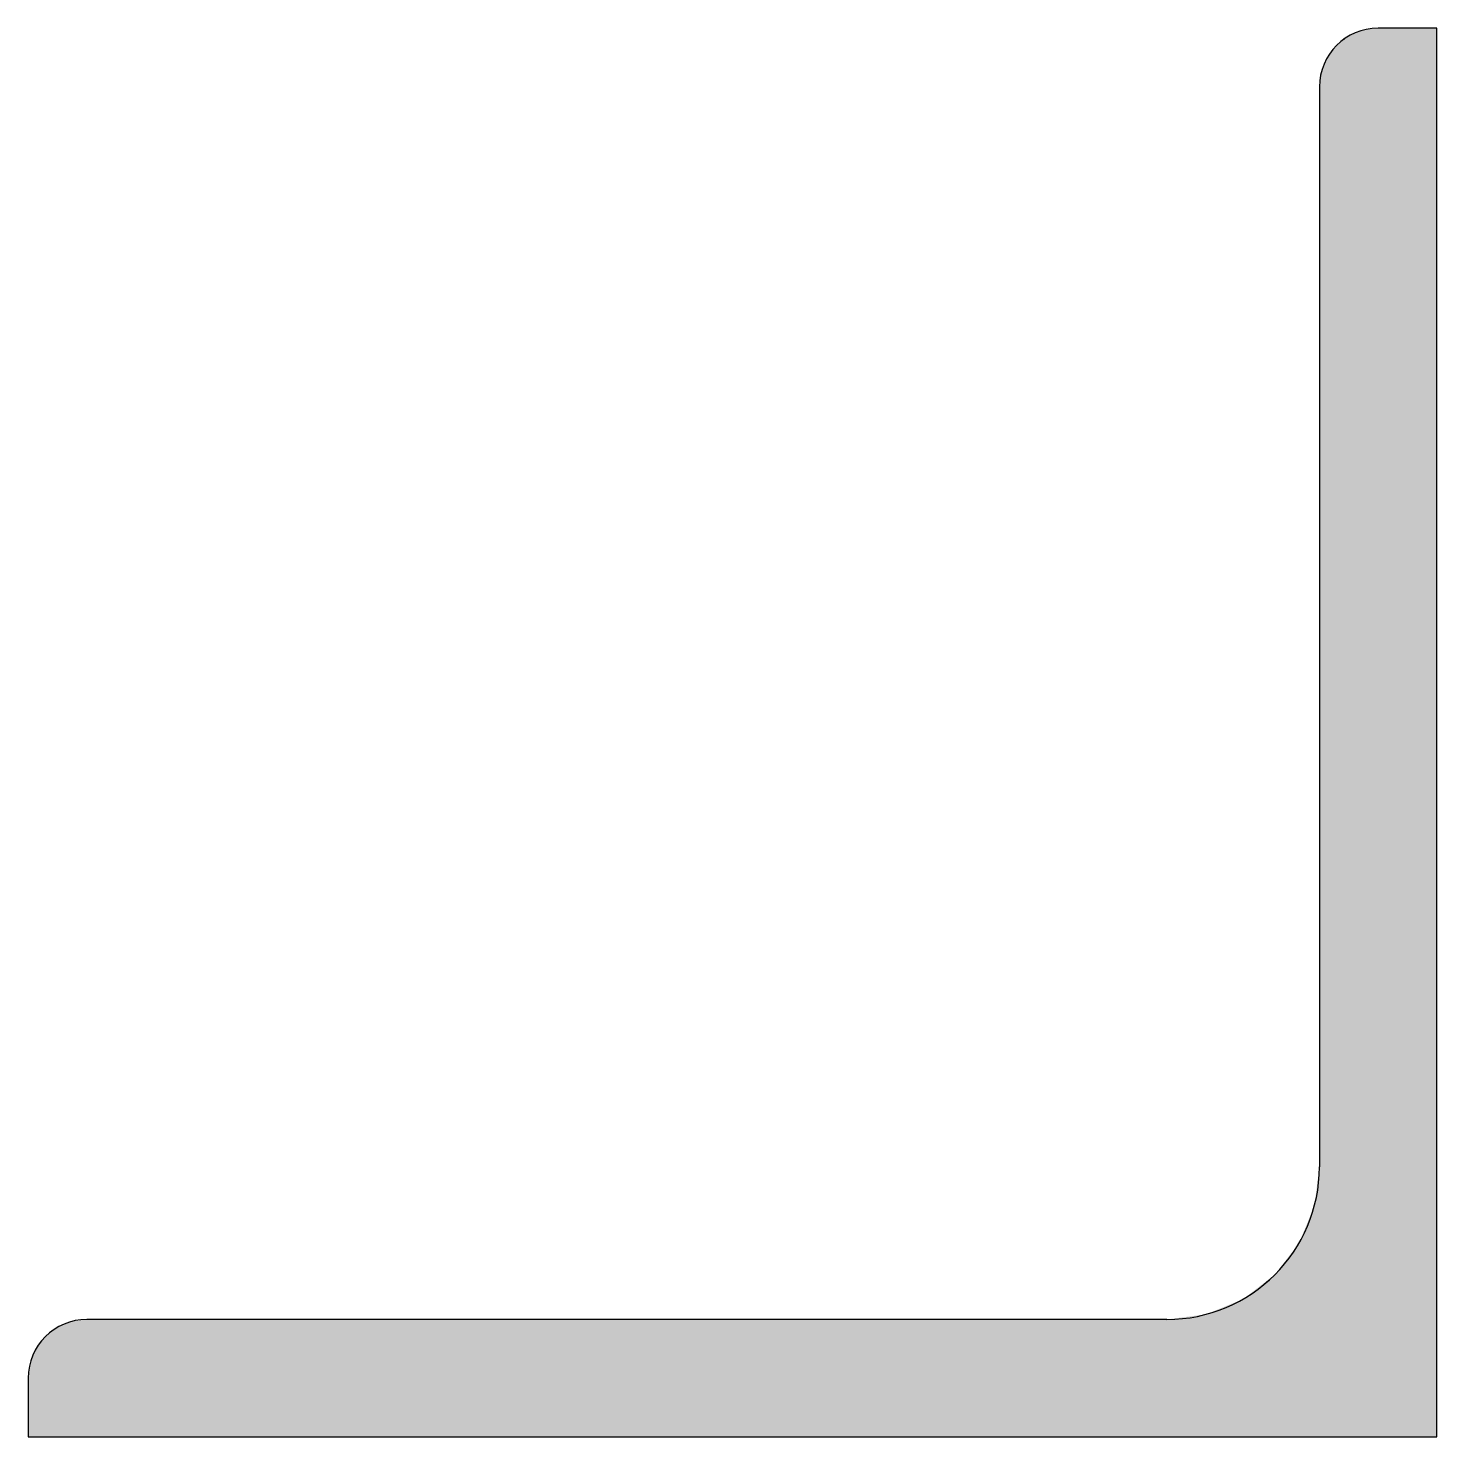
# Model space of a CAD drawing. Header units: metres. Extents: x -120 to 0, y 0 to 120.
import ezdxf

# ---------------------------------------------------------------- set-up
doc = ezdxf.new("R2010")
doc.units = ezdxf.units.M
doc.linetypes.add('Dash', pattern=[6.35, 3.175, -3.175])
doc.layers.add('A-DETL-GENF', color=92, linetype='Continuous', lineweight=18)
doc.layers.add('A-DETL-GENF-HDLN', color=1, linetype='Dash', lineweight=18)

# ---------------------------------------------------------------- blocks, each defined once
blk = doc.blocks.new('28 L_profiel - L120x120x10-1474478-00_0 Basismaterialen')
at = {"layer": 'A-DETL-GENF', "linetype": 'Dash'}
blk.add_hatch(color=256, dxfattribs=at).paths.add_polyline_path([(-120, 0), (0, 0), (0, 120), (-5, 120), (-6.29, 119.83), (-7.5, 119.33), (-8.54, 118.54), (-9.33, 117.5), (-9.83, 116.29), (-10, 115), (-10, 23), (-10.44, 19.64), (-11.74, 16.5), (-13.81, 13.81), (-16.5, 11.74), (-19.64, 10.44), (-23, 10), (-115, 10), (-116.29, 9.83), (-117.5, 9.33), (-118.54, 8.54), (-119.33, 7.5), (-119.83, 6.29), (-120, 5)])
at = {"layer": 'A-DETL-GENF', "lineweight": 25}
for p, q in [((0, 120), (-5, 120)), ((0, 0), (0, 120)), ((-10, 115), (-10, 23)), ((-23, 10), (-115, 10)), ((-120, 5), (-120, 0)), ((-120, 0), (0, 0))]:
    blk.add_line(p, q, dxfattribs=at)
for centre, radius, start, end in [((-5, 115), 5, 90, 180), ((-23, 23), 13, 270, 0), ((-115, 5), 5, 90, 180)]:
    blk.add_arc(centre, radius, start, end, dxfattribs=at)
at = {"layer": 'A-DETL-GENF-HDLN'}
for p, q in [((0, 120), (-5, 120)), ((0, 120), (0, 0)), ((-10, 23), (-10, 115)), ((-115, 10), (-23, 10)), ((-120, 0), (-120, 5)), ((0, 0), (-120, 0))]:
    blk.add_line(p, q, dxfattribs=at)
for centre, radius, start, end in [((-5, 115), 5, 90, 180), ((-23, 23), 13, 270, 0), ((-115, 5), 5, 90, 180)]:
    blk.add_arc(centre, radius, start, end, dxfattribs=at)

msp = doc.modelspace()

# ---------------------------------------------------------------- block references
msp.add_blockref('28 L_profiel - L120x120x10-1474478-00_0 Basismaterialen', (0, 0))

doc.saveas('drawing.dxf')
